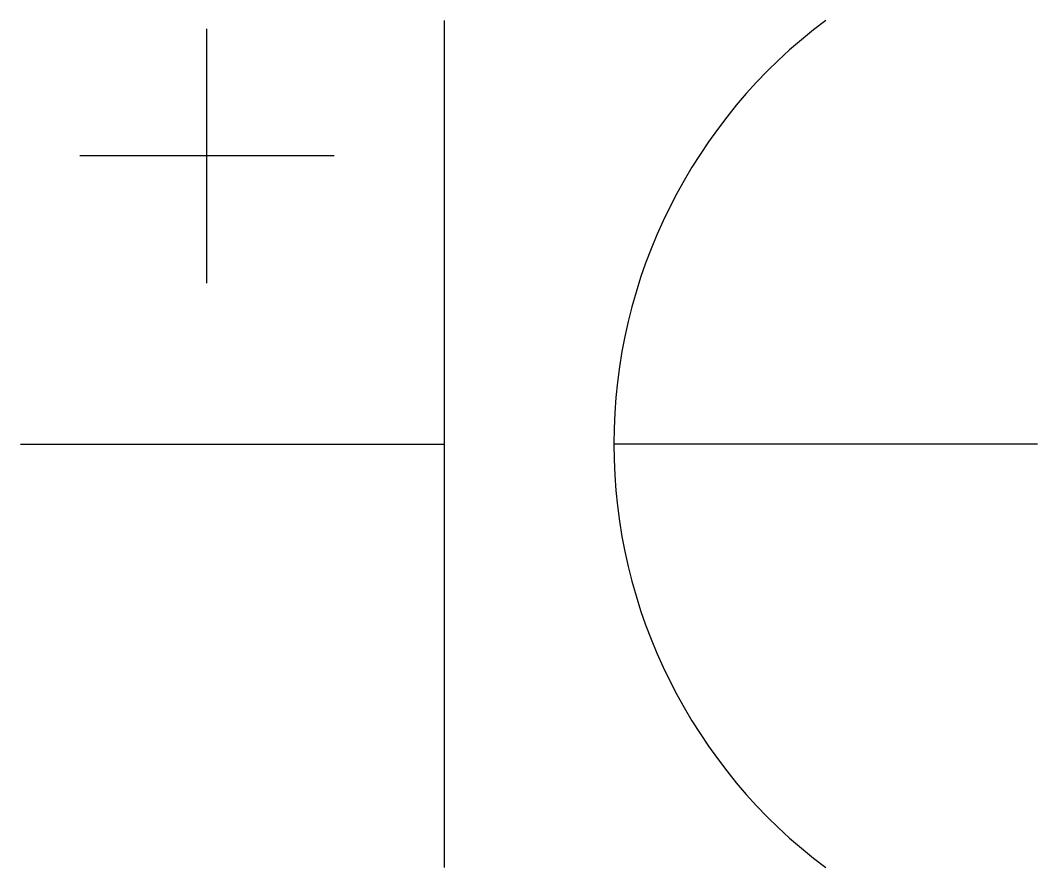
# Model space of a CAD drawing. Extents: x -3 to 3, y -2.5 to 2.5.
import ezdxf

# ---------------------------------------------------------------- set-up
doc = ezdxf.new("R2010")
doc.units = 0
doc.layers.add('OBJECT', color=18, linetype='Continuous', lineweight=25, true_color=0x000000)

msp = doc.modelspace()

# ---------------------------------------------------------------- linework, layer by layer
at = {"layer": 'OBJECT', "color": 0, "linetype": 'Continuous'}
for p, q in [((-0.5, 2.5), (-0.5, -2.5)), ((-3, 0), (-0.5, 0)), ((3, 0), (0.5, 0))]:
    msp.add_line(p, q, dxfattribs=at)
at = {"layer": 'OBJECT'}
for p, q in [((-1.9, 0.95), (-1.9, 2.45)), ((-1.15, 1.7), (-2.65, 1.7))]:
    msp.add_line(p, q, dxfattribs=at)
at = {"layer": 'OBJECT', "color": 0, "linetype": 'Continuous'}
msp.add_arc((3.625, 0), 3.125, 126.8699, 233.1301, dxfattribs=at)

doc.saveas('drawing.dxf')
